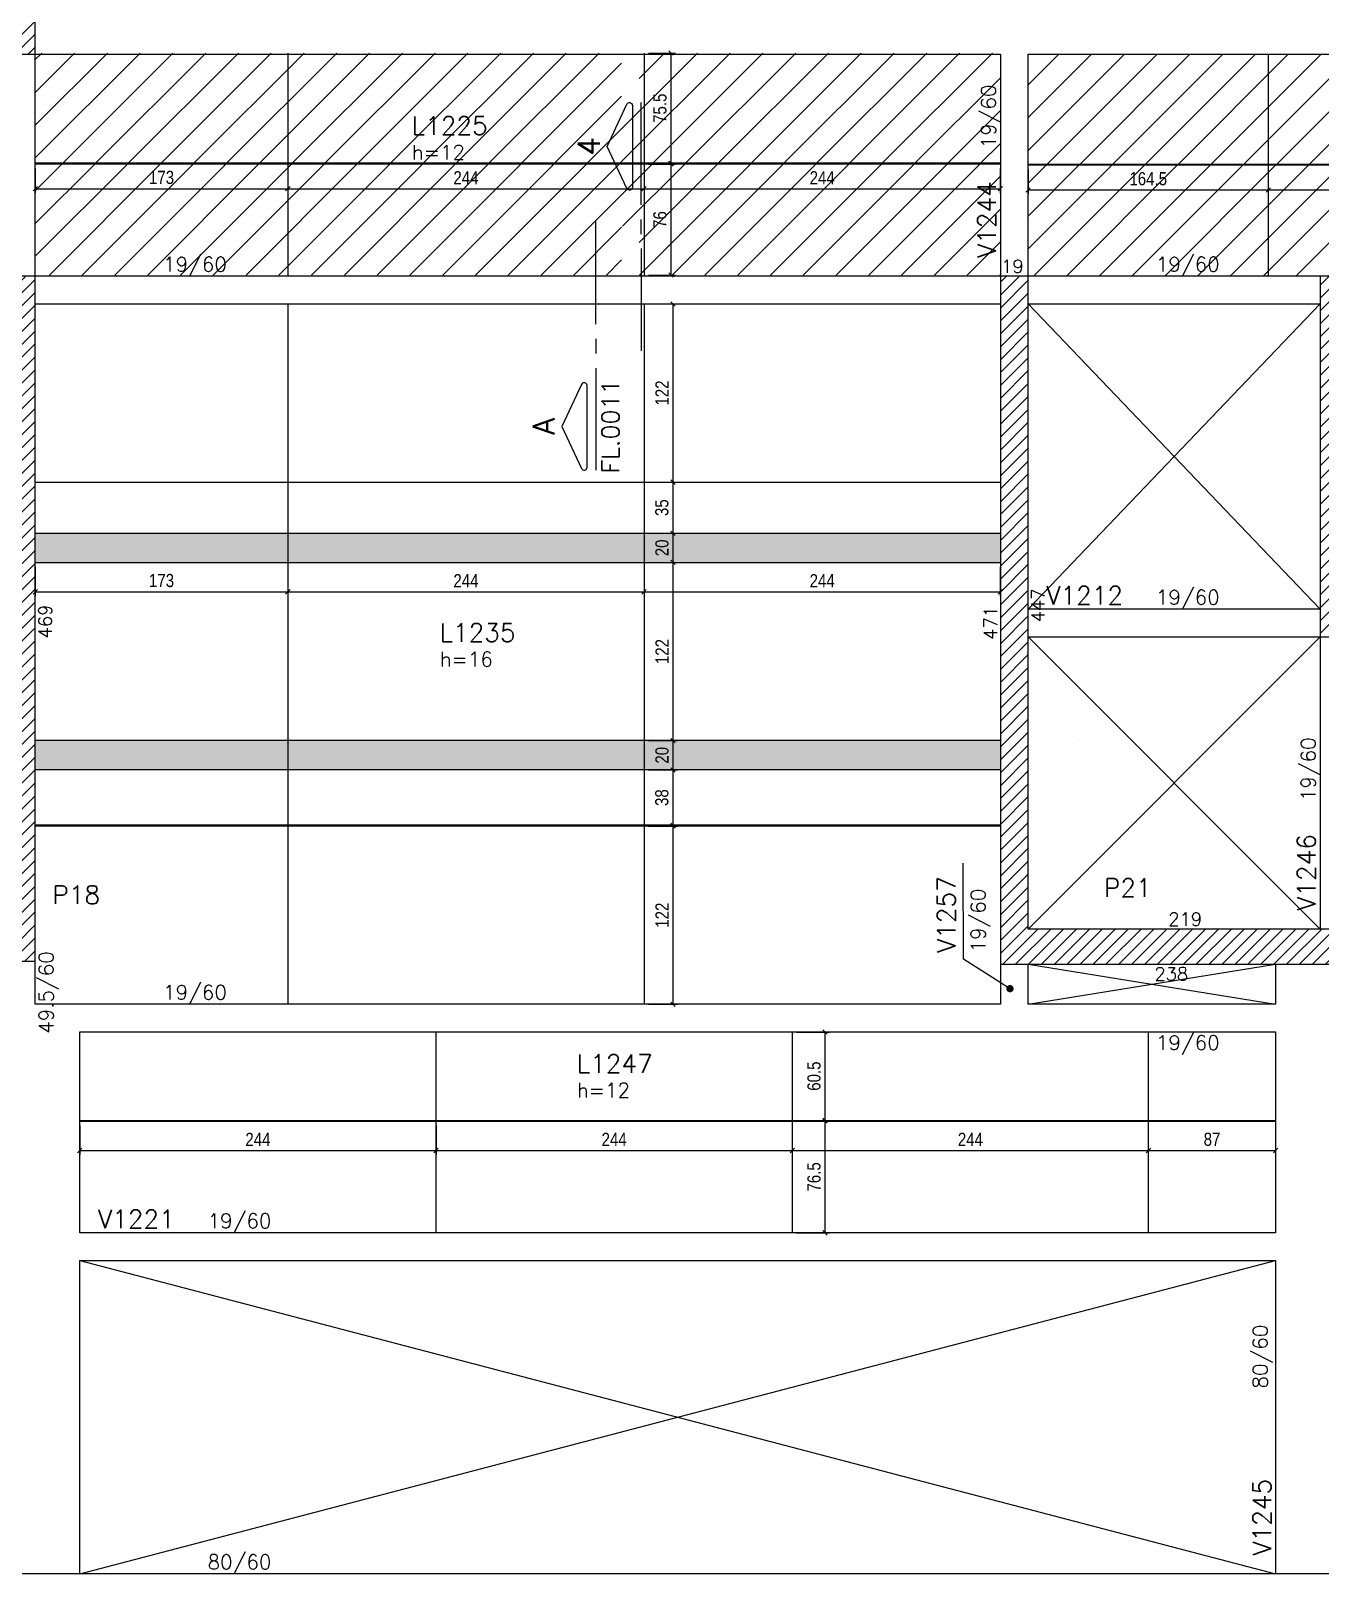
# Model space of a CAD drawing. Extents: x 1860 to 8661, y -614 to 3008.
# Drawn here: x 4585 to 5468, y 121 to 1177 of the extents above; entities that cross this region are included whole.
import ezdxf
from ezdxf import colors
from ezdxf.entities.mleader import LeaderData, LeaderLine
from ezdxf.enums import TextEntityAlignment as Align
from ezdxf.math import Vec2, Vec3

# ---------------------------------------------------------------- set-up
doc = ezdxf.new("R2010")
doc.units = 0
for name, color, linetype in [('242', 12, 'Continuous'), ('COTA', 241, 'Continuous'), ('F-AUX-RED', 1, 'Continuous'), ('F-CORTE-INDICAÇÃO', 4, 'Continuous'), ('F-LAJES-DIM', 2, 'Continuous'), ('F-LAJES-NOME', 4, 'Continuous'), ('F-PILARES-DIM', 172, 'Continuous'), ('F-PILARES-HACH', 174, 'Continuous'), ('F-PILARES-NOME', 170, 'Continuous'), ('F-PILARES-S', 170, 'Continuous'), ('F-VIGAS', 3, 'Continuous'), ('F-VIGAS-DIM', 2, 'Continuous'), ('F-VIGAS-NOME', 4, 'Continuous'), ('F-VÃO', 1, 'Continuous'), ('Painéis', 200, 'Continuous')]:
    doc.layers.add(name, color=color, linetype=linetype)
doc.layers.add('Hachura', color=251, linetype='Continuous', lineweight=9)
doc.styles.add('COTA TECNICA-50', font='techl___.ttf', dxfattribs={"height": 9})
doc.styles.add('MCP', font='romans.shx')
doc.styles.add('ROMANS', font='romans.shx')
doc.styles.get("Standard").update_dxf_attribs({"font": 'arial.ttf'})
doc.dimstyles.new('COTA PAINEL-50', dxfattribs={"dimtxt": 9, "dimasz": 3, "dimexe": 3, "dimexo": 3, "dimgap": 3, "dimtad": 1, "dimdec": 1, "dimzin": 12, "dimdsep": 46, "dimtxsty": 'COTA TECNICA-50', "dimblk1": 'OBLIQUE', "dimblk2": 'OBLIQUE', "dimsah": 1, "dimcen": 0.9, "dimclrd": 4, "dimclre": 4, "dimclrt": 240, "dimadec": 1, "dimazin": 3, "dimtfac": 1, "dimtdec": 1, "dimtmove": 0, "dimatfit": 3, "dimfxl": 1, "dimtolj": 1, "dimtzin": 12, "dimarcsym": 0})
pattern_1 = [(45, (3973.15, 515.9404), (-4.419417, 4.419417), [])]

# ---------------------------------------------------------------- blocks, each defined once
blk = doc.blocks.new('*U15')
at = {"layer": 'F-CORTE-INDICAÇÃO'}
for p, q in [((70, 0), (0, 0)), ((80, 0), (90, 0)), ((100, 0), (170, 0))]:
    blk.add_line(p, q, dxfattribs=at)
blk.add_lwpolyline([(112, 6, -0.802585), (111.2, 9.8), (140, 23.3), (168.8, 9.8, -0.802585), (168, 6)], format="xyb", close=True, dxfattribs=at)
at = {"layer": 'F-CORTE-INDICAÇÃO', "style": 'ROMANS'}
blk.add_attdef('CORTE', text='', height=15, dxfattribs=at).set_placement((140, 35.8), align=Align.MIDDLE_CENTER)
at = {"layer": 'F-CORTE-INDICAÇÃO', "color": 2, "style": 'ROMANS'}
blk.add_attdef('FOLHA', text='', height=12, dxfattribs=at).set_placement((140, -10), align=Align.MIDDLE_CENTER)
blk = doc.blocks.new('*U8')
at = {"layer": 'F-CORTE-INDICAÇÃO'}
for p, q in [((-100, 0), (-170, 0)), ((-80, 0), (-90, 0)), ((-70, 0), (0, 0))]:
    blk.add_line(p, q, dxfattribs=at)
blk.add_lwpolyline([(-112, 6, 0.802585), (-111.2, 9.8), (-140, 23.3), (-168.8, 9.8, 0.802585), (-168, 6)], format="xyb", close=True, dxfattribs=at)
at = {"layer": 'F-CORTE-INDICAÇÃO', "style": 'ROMANS'}
blk.add_attdef('CORTE', text='', height=15, dxfattribs=at).set_placement((-140, 35.8), align=Align.MIDDLE_CENTER)
at = {"layer": 'F-CORTE-INDICAÇÃO', "color": 2, "style": 'ROMANS'}
blk.add_attdef('FOLHA', text='', height=12, dxfattribs=at).set_placement((-140, -10), align=Align.MIDDLE_CENTER)
blk = doc.blocks.new('_Dot')
at = {"color": 0, "linetype": 'ByBlock', "lineweight": -2}
blk.add_line((-0.5, 0), (-1, 0), dxfattribs=at)
at = {"color": 0, "linetype": 'ByBlock', "const_width": 0.5}
blk.add_lwpolyline([(-0.25, 0, 1), (0.25, 0, 1)], format="xyb", close=True, dxfattribs=at)
blk = doc.blocks.new('_Oblique')
at = {"color": 0, "linetype": 'ByBlock', "lineweight": -2}
blk.add_line((-0.5, -0.5), (0.5, 0.5), dxfattribs=at)
blk = doc.blocks.new('*D236')
at = {"layer": 'COTA', "color": 4, "lineweight": -2, "transparency": 16777216}
for p, q in [((4588.1, 1083.2), (4588.1, 1066.3)), ((4761.1, 1083.2), (4761.1, 1066.3)), ((4588.1, 1069.3), (4761.1, 1069.3))]:
    blk.add_line(p, q, dxfattribs=at)
at = {"layer": 'Defpoints', "color": 0, "transparency": 16777216}
for p in [(4588.1, 1086.2), (4761.1, 1086.2), (4761.1, 1069.3)]:
    blk.add_point(p, dxfattribs=at)
at = {"layer": 'COTA', "color": 4, "lineweight": -2, "transparency": 16777216, "xscale": 3, "yscale": 3, "zscale": 3, "rotation": 180}
blk.add_blockref('_Oblique', (4588.1, 1069.3), dxfattribs=at)
at = {"layer": 'COTA', "color": 4, "lineweight": -2, "transparency": 16777216, "xscale": 3, "yscale": 3, "zscale": 3}
blk.add_blockref('_Oblique', (4761.1, 1069.3), dxfattribs=at)
at = {"layer": 'COTA', "color": 240, "transparency": 16777216, "insert": (4674.6, 1077), "char_height": 9, "attachment_point": 5, "style": 'COTA TECNICA-50'}
blk.add_mtext('\\A1;173', dxfattribs=at)
blk = doc.blocks.new('*D237')
at = {"layer": 'COTA', "color": 4, "lineweight": -2, "transparency": 16777216}
for p, q in [((4761.1, 1083.2), (4761.1, 1066.3)), ((5005.1, 1083.2), (5005.1, 1066.3)), ((4761.1, 1069.3), (5005.1, 1069.3))]:
    blk.add_line(p, q, dxfattribs=at)
at = {"layer": 'Defpoints', "color": 0, "transparency": 16777216}
for p in [(4761.1, 1086.2), (5005.1, 1086.2), (5005.1, 1069.3)]:
    blk.add_point(p, dxfattribs=at)
at = {"layer": 'COTA', "color": 4, "lineweight": -2, "transparency": 16777216, "xscale": 3, "yscale": 3, "zscale": 3, "rotation": 180}
blk.add_blockref('_Oblique', (4761.1, 1069.3), dxfattribs=at)
at = {"layer": 'COTA', "color": 4, "lineweight": -2, "transparency": 16777216, "xscale": 3, "yscale": 3, "zscale": 3}
blk.add_blockref('_Oblique', (5005.1, 1069.3), dxfattribs=at)
at = {"layer": 'COTA', "color": 240, "transparency": 16777216, "insert": (4883.1, 1076.8), "char_height": 9, "attachment_point": 5, "style": 'COTA TECNICA-50'}
blk.add_mtext('\\A1;244', dxfattribs=at)
blk = doc.blocks.new('*D238')
at = {"layer": 'COTA', "color": 4, "lineweight": -2, "transparency": 16777216}
for p, q in [((5005.1, 1083.2), (5005.1, 1066.3)), ((5249.1, 1083.2), (5249.1, 1066.3)), ((5005.1, 1069.3), (5249.1, 1069.3))]:
    blk.add_line(p, q, dxfattribs=at)
at = {"layer": 'Defpoints', "color": 0, "transparency": 16777216}
for p in [(5005.1, 1086.2), (5249.1, 1086.2), (5249.1, 1069.3)]:
    blk.add_point(p, dxfattribs=at)
at = {"layer": 'COTA', "color": 4, "lineweight": -2, "transparency": 16777216, "xscale": 3, "yscale": 3, "zscale": 3, "rotation": 180}
blk.add_blockref('_Oblique', (5005.1, 1069.3), dxfattribs=at)
at = {"layer": 'COTA', "color": 4, "lineweight": -2, "transparency": 16777216, "xscale": 3, "yscale": 3, "zscale": 3}
blk.add_blockref('_Oblique', (5249.1, 1069.3), dxfattribs=at)
at = {"layer": 'COTA', "color": 240, "transparency": 16777216, "insert": (5127.1, 1076.8), "char_height": 9, "attachment_point": 5, "style": 'COTA TECNICA-50'}
blk.add_mtext('\\A1;244', dxfattribs=at)
blk = doc.blocks.new('*D239')
at = {"layer": 'COTA', "color": 4, "lineweight": -2, "transparency": 16777216}
for p, q in [((5008.1, 1086.2), (5026.6, 1086.2)), ((5023.6, 1010.2), (5023.6, 1086.2)), ((5008.1, 1010.2), (5026.6, 1010.2))]:
    blk.add_line(p, q, dxfattribs=at)
at = {"layer": 'Defpoints', "color": 0, "transparency": 16777216}
for p in [(5005.1, 1086.2), (5023.6, 1086.2), (5005.1, 1010.2)]:
    blk.add_point(p, dxfattribs=at)
at = {"layer": 'COTA', "color": 4, "lineweight": -2, "transparency": 16777216, "xscale": 3, "yscale": 3, "zscale": 3}
for p, rotation in [((5023.6, 1086.2), 90), ((5023.6, 1010.2), 270)]:
    blk.add_blockref('_Oblique', p, dxfattribs=dict(at, rotation=rotation))
at = {"layer": 'COTA', "color": 240, "transparency": 16777216, "insert": (5016, 1048.2), "char_height": 9, "attachment_point": 5, "rotation": 90, "style": 'COTA TECNICA-50'}
blk.add_mtext('\\A1;76', dxfattribs=at)
blk = doc.blocks.new('*D240')
at = {"layer": 'COTA', "color": 4, "lineweight": -2, "transparency": 16777216}
for p, q in [((5008.1, 1162.2), (5026.6, 1162.2)), ((5023.6, 1086.7), (5023.6, 1162.2)), ((5008.1, 1086.7), (5026.6, 1086.7))]:
    blk.add_line(p, q, dxfattribs=at)
at = {"layer": 'Defpoints', "color": 0, "transparency": 16777216}
for p in [(5005.1, 1162.2), (5023.6, 1162.2), (5005.1, 1086.7)]:
    blk.add_point(p, dxfattribs=at)
at = {"layer": 'COTA', "color": 4, "lineweight": -2, "transparency": 16777216, "xscale": 3, "yscale": 3, "zscale": 3}
for p, rotation in [((5023.6, 1162.2), 90), ((5023.6, 1086.7), 270)]:
    blk.add_blockref('_Oblique', p, dxfattribs=dict(at, rotation=rotation))
at = {"layer": 'COTA', "color": 240, "transparency": 16777216, "insert": (5016, 1124.4), "char_height": 9, "attachment_point": 5, "rotation": 90, "style": 'COTA TECNICA-50'}
blk.add_mtext('\\A1;75.5', dxfattribs=at)
blk = doc.blocks.new('*D249')
at = {"layer": 'COTA', "color": 4, "lineweight": -2, "transparency": 16777216}
for p, q in [((5268.1, 1082.4), (5268.1, 1065.5)), ((5432.6, 1082.4), (5432.6, 1065.5)), ((5268.1, 1068.5), (5432.6, 1068.5))]:
    blk.add_line(p, q, dxfattribs=at)
at = {"layer": 'Defpoints', "color": 0, "transparency": 16777216}
for p in [(5268.1, 1085.4), (5432.6, 1085.4), (5432.6, 1068.5)]:
    blk.add_point(p, dxfattribs=at)
at = {"layer": 'COTA', "color": 4, "lineweight": -2, "transparency": 16777216, "xscale": 3, "yscale": 3, "zscale": 3, "rotation": 180}
blk.add_blockref('_Oblique', (5268.1, 1068.5), dxfattribs=at)
at = {"layer": 'COTA', "color": 4, "lineweight": -2, "transparency": 16777216, "xscale": 3, "yscale": 3, "zscale": 3}
blk.add_blockref('_Oblique', (5432.6, 1068.5), dxfattribs=at)
at = {"layer": 'COTA', "color": 240, "transparency": 16777216, "insert": (5350.4, 1076.1), "char_height": 9, "attachment_point": 5, "style": 'COTA TECNICA-50'}
blk.add_mtext('\\A1;164.5', dxfattribs=at)
blk = doc.blocks.new('*D250')
at = {"layer": 'COTA', "color": 4, "lineweight": -2, "transparency": 16777216}
for p, q in [((5432.6, 1082.4), (5432.6, 1065.5)), ((5579.6, 1082.4), (5579.6, 1065.5)), ((5432.6, 1068.5), (5579.6, 1068.5))]:
    blk.add_line(p, q, dxfattribs=at)
at = {"layer": 'Defpoints', "color": 0, "transparency": 16777216}
for p in [(5432.6, 1085.4), (5579.6, 1085.4), (5579.6, 1068.5)]:
    blk.add_point(p, dxfattribs=at)
at = {"layer": 'COTA', "color": 4, "lineweight": -2, "transparency": 16777216, "xscale": 3, "yscale": 3, "zscale": 3, "rotation": 180}
blk.add_blockref('_Oblique', (5432.6, 1068.5), dxfattribs=at)
at = {"layer": 'COTA', "color": 4, "lineweight": -2, "transparency": 16777216, "xscale": 3, "yscale": 3, "zscale": 3}
blk.add_blockref('_Oblique', (5579.6, 1068.5), dxfattribs=at)
at = {"layer": 'COTA', "color": 240, "transparency": 16777216, "insert": (5506.1, 1076.1), "char_height": 9, "attachment_point": 5, "style": 'COTA TECNICA-50'}
blk.add_mtext('\\A1;147', dxfattribs=at)
blk = doc.blocks.new('*D298')
at = {"layer": 'COTA', "color": 4, "lineweight": -2, "transparency": 16777216}
for p, q in [((4618.6, 427.9), (4618.6, 407.8)), ((4862.6, 427.9), (4862.6, 407.8)), ((4618.6, 410.8), (4862.6, 410.8))]:
    blk.add_line(p, q, dxfattribs=at)
at = {"layer": 'Defpoints', "color": 0, "transparency": 16777216}
for p in [(4618.6, 430.9), (4862.6, 430.9), (4862.6, 410.8)]:
    blk.add_point(p, dxfattribs=at)
at = {"layer": 'COTA', "color": 4, "lineweight": -2, "transparency": 16777216, "xscale": 3, "yscale": 3, "zscale": 3, "rotation": 180}
blk.add_blockref('_Oblique', (4618.6, 410.8), dxfattribs=at)
at = {"layer": 'COTA', "color": 4, "lineweight": -2, "transparency": 16777216, "xscale": 3, "yscale": 3, "zscale": 3}
blk.add_blockref('_Oblique', (4862.6, 410.8), dxfattribs=at)
at = {"layer": 'COTA', "color": 240, "transparency": 16777216, "insert": (4740.6, 418.4), "char_height": 9, "attachment_point": 5, "style": 'COTA TECNICA-50'}
blk.add_mtext('\\A1;244', dxfattribs=at)
blk = doc.blocks.new('*D299')
at = {"layer": 'COTA', "color": 4, "lineweight": -2, "transparency": 16777216}
for p, q in [((4862.6, 427.9), (4862.6, 407.8)), ((4862.6, 410.8), (5106.6, 410.8))]:
    blk.add_line(p, q, dxfattribs=at)
at = {"layer": 'Defpoints', "color": 0, "transparency": 16777216}
for p in [(4862.6, 430.9), (5106.6, 410.8), (5106.6, 410.8)]:
    blk.add_point(p, dxfattribs=at)
at = {"layer": 'COTA', "color": 4, "lineweight": -2, "transparency": 16777216, "xscale": 3, "yscale": 3, "zscale": 3, "rotation": 180}
blk.add_blockref('_Oblique', (4862.6, 410.8), dxfattribs=at)
at = {"layer": 'COTA', "color": 4, "lineweight": -2, "transparency": 16777216, "xscale": 3, "yscale": 3, "zscale": 3}
blk.add_blockref('_Oblique', (5106.6, 410.8), dxfattribs=at)
at = {"layer": 'COTA', "color": 240, "transparency": 16777216, "insert": (4984.6, 418.4), "char_height": 9, "attachment_point": 5, "style": 'COTA TECNICA-50'}
blk.add_mtext('\\A1;244', dxfattribs=at)
blk = doc.blocks.new('*D300')
at = {"layer": 'COTA', "color": 4, "lineweight": -2, "transparency": 16777216}
blk.add_line((5106.6, 410.8), (5350.6, 410.8), dxfattribs=at)
at = {"layer": 'Defpoints', "color": 0, "transparency": 16777216}
for p in [(5106.6, 410.8), (5350.6, 410.8), (5350.6, 410.8)]:
    blk.add_point(p, dxfattribs=at)
at = {"layer": 'COTA', "color": 4, "lineweight": -2, "transparency": 16777216, "xscale": 3, "yscale": 3, "zscale": 3, "rotation": 180}
blk.add_blockref('_Oblique', (5106.6, 410.8), dxfattribs=at)
at = {"layer": 'COTA', "color": 4, "lineweight": -2, "transparency": 16777216, "xscale": 3, "yscale": 3, "zscale": 3}
blk.add_blockref('_Oblique', (5350.6, 410.8), dxfattribs=at)
at = {"layer": 'COTA', "color": 240, "transparency": 16777216, "insert": (5228.6, 418.4), "char_height": 9, "attachment_point": 5, "style": 'COTA TECNICA-50'}
blk.add_mtext('\\A1;244', dxfattribs=at)
blk = doc.blocks.new('*D301')
at = {"layer": 'COTA', "color": 4, "lineweight": -2, "transparency": 16777216}
blk.add_line((5350.6, 410.8), (5437.6, 410.8), dxfattribs=at)
at = {"layer": 'Defpoints', "color": 0, "transparency": 16777216}
for p in [(5350.6, 410.8), (5437.6, 410.8), (5437.6, 410.8)]:
    blk.add_point(p, dxfattribs=at)
at = {"layer": 'COTA', "color": 4, "lineweight": -2, "transparency": 16777216, "xscale": 3, "yscale": 3, "zscale": 3, "rotation": 180}
blk.add_blockref('_Oblique', (5350.6, 410.8), dxfattribs=at)
at = {"layer": 'COTA', "color": 4, "lineweight": -2, "transparency": 16777216, "xscale": 3, "yscale": 3, "zscale": 3}
blk.add_blockref('_Oblique', (5437.6, 410.8), dxfattribs=at)
at = {"layer": 'COTA', "color": 240, "transparency": 16777216, "insert": (5394.1, 418.4), "char_height": 9, "attachment_point": 5, "style": 'COTA TECNICA-50'}
blk.add_mtext('\\A1;87', dxfattribs=at)
blk = doc.blocks.new('*D302')
at = {"layer": 'COTA', "color": 4, "lineweight": -2, "transparency": 16777216}
for p, q in [((5109.6, 430.9), (5132.1, 430.9)), ((5129.1, 354.4), (5129.1, 430.9)), ((5109.6, 354.4), (5132.1, 354.4))]:
    blk.add_line(p, q, dxfattribs=at)
at = {"layer": 'Defpoints', "color": 0, "transparency": 16777216}
for p in [(5106.6, 430.9), (5129.1, 430.9), (5106.6, 354.4)]:
    blk.add_point(p, dxfattribs=at)
at = {"layer": 'COTA', "color": 4, "lineweight": -2, "transparency": 16777216, "xscale": 3, "yscale": 3, "zscale": 3}
for p, rotation in [((5129.1, 430.9), 90), ((5129.1, 354.4), 270)]:
    blk.add_blockref('_Oblique', p, dxfattribs=dict(at, rotation=rotation))
at = {"layer": 'COTA', "color": 240, "transparency": 16777216, "insert": (5121.5, 392.7), "char_height": 9, "attachment_point": 5, "rotation": 90, "style": 'COTA TECNICA-50'}
blk.add_mtext('\\A1;76.5', dxfattribs=at)
blk = doc.blocks.new('*D303')
at = {"layer": 'COTA', "color": 4, "lineweight": -2, "transparency": 16777216}
for p, q in [((5109.6, 491.9), (5132.1, 491.9)), ((5129.1, 431.4), (5129.1, 491.9)), ((5109.6, 431.4), (5132.1, 431.4))]:
    blk.add_line(p, q, dxfattribs=at)
at = {"layer": 'Defpoints', "color": 0, "transparency": 16777216}
for p in [(5106.6, 491.9), (5129.1, 491.9), (5106.6, 431.4)]:
    blk.add_point(p, dxfattribs=at)
at = {"layer": 'COTA', "color": 4, "lineweight": -2, "transparency": 16777216, "xscale": 3, "yscale": 3, "zscale": 3}
for p, rotation in [((5129.1, 491.9), 90), ((5129.1, 431.4), 270)]:
    blk.add_blockref('_Oblique', p, dxfattribs=dict(at, rotation=rotation))
at = {"layer": 'COTA', "color": 240, "transparency": 16777216, "insert": (5121.5, 461.7), "char_height": 9, "attachment_point": 5, "rotation": 90, "style": 'COTA TECNICA-50'}
blk.add_mtext('\\A1;60.5', dxfattribs=at)
blk = doc.blocks.new('*D314')
at = {"layer": 'COTA', "color": 4, "lineweight": -2, "transparency": 16777216}
for p, q in [((4588.1, 810.4), (4588.1, 790.3)), ((4761.1, 810.4), (4761.1, 790.3)), ((4588.1, 793.3), (4761.1, 793.3))]:
    blk.add_line(p, q, dxfattribs=at)
at = {"layer": 'Defpoints', "color": 0, "transparency": 16777216}
for p in [(4588.1, 813.4), (4761.1, 813.4), (4761.1, 793.3)]:
    blk.add_point(p, dxfattribs=at)
at = {"layer": 'COTA', "color": 4, "lineweight": -2, "transparency": 16777216, "xscale": 3, "yscale": 3, "zscale": 3, "rotation": 180}
blk.add_blockref('_Oblique', (4588.1, 793.3), dxfattribs=at)
at = {"layer": 'COTA', "color": 4, "lineweight": -2, "transparency": 16777216, "xscale": 3, "yscale": 3, "zscale": 3}
blk.add_blockref('_Oblique', (4761.1, 793.3), dxfattribs=at)
at = {"layer": 'COTA', "color": 240, "transparency": 16777216, "insert": (4674.6, 801), "char_height": 9, "attachment_point": 5, "style": 'COTA TECNICA-50'}
blk.add_mtext('\\A1;173', dxfattribs=at)
blk = doc.blocks.new('*D315')
at = {"layer": 'COTA', "color": 4, "lineweight": -2, "transparency": 16777216}
for p, q in [((4761.1, 810.4), (4761.1, 790.3)), ((5005.1, 810.4), (5005.1, 790.3)), ((4761.1, 793.3), (5005.1, 793.3))]:
    blk.add_line(p, q, dxfattribs=at)
at = {"layer": 'Defpoints', "color": 0, "transparency": 16777216}
for p in [(4761.1, 813.4), (5005.1, 813.4), (5005.1, 793.3)]:
    blk.add_point(p, dxfattribs=at)
at = {"layer": 'COTA', "color": 4, "lineweight": -2, "transparency": 16777216, "xscale": 3, "yscale": 3, "zscale": 3, "rotation": 180}
blk.add_blockref('_Oblique', (4761.1, 793.3), dxfattribs=at)
at = {"layer": 'COTA', "color": 4, "lineweight": -2, "transparency": 16777216, "xscale": 3, "yscale": 3, "zscale": 3}
blk.add_blockref('_Oblique', (5005.1, 793.3), dxfattribs=at)
at = {"layer": 'COTA', "color": 240, "transparency": 16777216, "insert": (4883.1, 800.9), "char_height": 9, "attachment_point": 5, "style": 'COTA TECNICA-50'}
blk.add_mtext('\\A1;244', dxfattribs=at)
blk = doc.blocks.new('*D316')
at = {"layer": 'COTA', "color": 4, "lineweight": -2, "transparency": 16777216}
for p, q in [((5005.1, 810.4), (5005.1, 790.3)), ((5249.1, 810.4), (5249.1, 790.3)), ((5005.1, 793.3), (5249.1, 793.3))]:
    blk.add_line(p, q, dxfattribs=at)
at = {"layer": 'Defpoints', "color": 0, "transparency": 16777216}
for p in [(5005.1, 813.4), (5249.1, 813.4), (5249.1, 793.3)]:
    blk.add_point(p, dxfattribs=at)
at = {"layer": 'COTA', "color": 4, "lineweight": -2, "transparency": 16777216, "xscale": 3, "yscale": 3, "zscale": 3, "rotation": 180}
blk.add_blockref('_Oblique', (5005.1, 793.3), dxfattribs=at)
at = {"layer": 'COTA', "color": 4, "lineweight": -2, "transparency": 16777216, "xscale": 3, "yscale": 3, "zscale": 3}
blk.add_blockref('_Oblique', (5249.1, 793.3), dxfattribs=at)
at = {"layer": 'COTA', "color": 240, "transparency": 16777216, "insert": (5127.1, 800.9), "char_height": 9, "attachment_point": 5, "style": 'COTA TECNICA-50'}
blk.add_mtext('\\A1;244', dxfattribs=at)
blk = doc.blocks.new('*D317')
at = {"layer": 'COTA', "color": 4, "lineweight": -2, "transparency": 16777216}
for p, q in [((5008.1, 632.9), (5028, 632.9)), ((5025, 510.9), (5025, 632.9)), ((5008.1, 510.9), (5028, 510.9))]:
    blk.add_line(p, q, dxfattribs=at)
at = {"layer": 'Defpoints', "color": 0, "transparency": 16777216}
for p in [(5005.1, 632.9), (5025, 632.9), (5005.1, 510.9)]:
    blk.add_point(p, dxfattribs=at)
at = {"layer": 'COTA', "color": 4, "lineweight": -2, "transparency": 16777216, "xscale": 3, "yscale": 3, "zscale": 3}
for p, rotation in [((5025, 632.9), 90), ((5025, 510.9), 270)]:
    blk.add_blockref('_Oblique', p, dxfattribs=dict(at, rotation=rotation))
at = {"layer": 'COTA', "color": 240, "transparency": 16777216, "insert": (5017.4, 571.9), "char_height": 9, "attachment_point": 5, "rotation": 90, "style": 'COTA TECNICA-50'}
blk.add_mtext('\\A1;122', dxfattribs=at)
blk = doc.blocks.new('*D318')
at = {"layer": 'COTA', "color": 4, "lineweight": -2, "transparency": 16777216}
for p, q in [((5008.1, 671.4), (5028, 671.4)), ((5025, 633.4), (5025, 671.4)), ((5008.1, 633.4), (5028, 633.4))]:
    blk.add_line(p, q, dxfattribs=at)
at = {"layer": 'Defpoints', "color": 0, "transparency": 16777216}
for p in [(5005.1, 671.4), (5025, 671.4), (5005.1, 633.4)]:
    blk.add_point(p, dxfattribs=at)
at = {"layer": 'COTA', "color": 4, "lineweight": -2, "transparency": 16777216, "xscale": 3, "yscale": 3, "zscale": 3}
for p, rotation in [((5025, 671.4), 90), ((5025, 633.4), 270)]:
    blk.add_blockref('_Oblique', p, dxfattribs=dict(at, rotation=rotation))
at = {"layer": 'COTA', "color": 240, "transparency": 16777216, "insert": (5017.3, 652.4), "char_height": 9, "attachment_point": 5, "rotation": 90, "style": 'COTA TECNICA-50'}
blk.add_mtext('\\A1;38', dxfattribs=at)
blk = doc.blocks.new('*D319')
at = {"layer": 'COTA', "color": 4, "lineweight": -2, "transparency": 16777216}
for p, q in [((5008.1, 691.4), (5028, 691.4)), ((5025, 671.4), (5025, 691.4)), ((5008.1, 671.4), (5028, 671.4))]:
    blk.add_line(p, q, dxfattribs=at)
at = {"layer": 'Defpoints', "color": 0, "transparency": 16777216}
for p in [(5005.1, 691.4), (5025, 691.4), (5005.1, 671.4)]:
    blk.add_point(p, dxfattribs=at)
at = {"layer": 'COTA', "color": 4, "lineweight": -2, "transparency": 16777216, "xscale": 3, "yscale": 3, "zscale": 3}
for p, rotation in [((5025, 691.4), 90), ((5025, 671.4), 270)]:
    blk.add_blockref('_Oblique', p, dxfattribs=dict(at, rotation=rotation))
at = {"layer": 'COTA', "color": 240, "transparency": 16777216, "insert": (5017.4, 681.4), "char_height": 9, "attachment_point": 5, "rotation": 90, "style": 'COTA TECNICA-50'}
blk.add_mtext('\\A1;20', dxfattribs=at)
blk = doc.blocks.new('*D320')
at = {"layer": 'COTA', "color": 4, "lineweight": -2, "transparency": 16777216}
for p, q in [((5008.1, 813.4), (5028, 813.4)), ((5025, 691.4), (5025, 813.4)), ((5008.1, 691.4), (5028, 691.4))]:
    blk.add_line(p, q, dxfattribs=at)
at = {"layer": 'Defpoints', "color": 0, "transparency": 16777216}
for p in [(5005.1, 813.4), (5025, 813.4), (5005.1, 691.4)]:
    blk.add_point(p, dxfattribs=at)
at = {"layer": 'COTA', "color": 4, "lineweight": -2, "transparency": 16777216, "xscale": 3, "yscale": 3, "zscale": 3}
for p, rotation in [((5025, 813.4), 90), ((5025, 691.4), 270)]:
    blk.add_blockref('_Oblique', p, dxfattribs=dict(at, rotation=rotation))
at = {"layer": 'COTA', "color": 240, "transparency": 16777216, "insert": (5017.4, 752.4), "char_height": 9, "attachment_point": 5, "rotation": 90, "style": 'COTA TECNICA-50'}
blk.add_mtext('\\A1;122', dxfattribs=at)
blk = doc.blocks.new('*D321')
at = {"layer": 'COTA', "color": 4, "lineweight": -2, "transparency": 16777216}
for p, q in [((5008.1, 833.4), (5028, 833.4)), ((5025, 813.4), (5025, 833.4)), ((5008.1, 813.4), (5028, 813.4))]:
    blk.add_line(p, q, dxfattribs=at)
at = {"layer": 'Defpoints', "color": 0, "transparency": 16777216}
for p in [(5005.1, 833.4), (5025, 833.4), (5005.1, 813.4)]:
    blk.add_point(p, dxfattribs=at)
at = {"layer": 'COTA', "color": 4, "lineweight": -2, "transparency": 16777216, "xscale": 3, "yscale": 3, "zscale": 3}
for p, rotation in [((5025, 833.4), 90), ((5025, 813.4), 270)]:
    blk.add_blockref('_Oblique', p, dxfattribs=dict(at, rotation=rotation))
at = {"layer": 'COTA', "color": 240, "transparency": 16777216, "insert": (5017.4, 823.4), "char_height": 9, "attachment_point": 5, "rotation": 90, "style": 'COTA TECNICA-50'}
blk.add_mtext('\\A1;20', dxfattribs=at)
blk = doc.blocks.new('*D322')
at = {"layer": 'COTA', "color": 4, "lineweight": -2, "transparency": 16777216}
for p, q in [((5008.1, 868.4), (5028, 868.4)), ((5025, 833.4), (5025, 868.4)), ((5008.1, 833.4), (5028, 833.4))]:
    blk.add_line(p, q, dxfattribs=at)
at = {"layer": 'Defpoints', "color": 0, "transparency": 16777216}
for p in [(5005.1, 868.4), (5025, 868.4), (5005.1, 833.4)]:
    blk.add_point(p, dxfattribs=at)
at = {"layer": 'COTA', "color": 4, "lineweight": -2, "transparency": 16777216, "xscale": 3, "yscale": 3, "zscale": 3}
for p, rotation in [((5025, 868.4), 90), ((5025, 833.4), 270)]:
    blk.add_blockref('_Oblique', p, dxfattribs=dict(at, rotation=rotation))
at = {"layer": 'COTA', "color": 240, "transparency": 16777216, "insert": (5017.3, 850.9), "char_height": 9, "attachment_point": 5, "rotation": 90, "style": 'COTA TECNICA-50'}
blk.add_mtext('\\A1;35', dxfattribs=at)
blk = doc.blocks.new('*D323')
at = {"layer": 'COTA', "color": 4, "lineweight": -2, "transparency": 16777216}
for p, q in [((5008.1, 990.4), (5028, 990.4)), ((5025, 868.4), (5025, 990.4)), ((5008.1, 868.4), (5028, 868.4))]:
    blk.add_line(p, q, dxfattribs=at)
at = {"layer": 'Defpoints', "color": 0, "transparency": 16777216}
for p in [(5005.1, 990.4), (5025, 990.4), (5005.1, 868.4)]:
    blk.add_point(p, dxfattribs=at)
at = {"layer": 'COTA', "color": 4, "lineweight": -2, "transparency": 16777216, "xscale": 3, "yscale": 3, "zscale": 3}
for p, rotation in [((5025, 990.4), 90), ((5025, 868.4), 270)]:
    blk.add_blockref('_Oblique', p, dxfattribs=dict(at, rotation=rotation))
at = {"layer": 'COTA', "color": 240, "transparency": 16777216, "insert": (5017.4, 929.4), "char_height": 9, "attachment_point": 5, "rotation": 90, "style": 'COTA TECNICA-50'}
blk.add_mtext('\\A1;122', dxfattribs=at)

msp = doc.modelspace()

# ---------------------------------------------------------------- hatches: boundary and pattern name
h = msp.add_hatch()
h.set_pattern_fill('ANGLE', color=256)
h.set_pattern_definition([(0, (0, 0), (0, 6.985), [5.08, -1.905]), (90, (0, 0), (-6.985, 4e-16), [5.08, -1.905])])
h.paths.add_polyline_path([(4826.65, 880.32), (4826.65, 904.63), (4808.13, 904.63), (4808.13, 880.32)], flags=9)
at = {"layer": 'F-PILARES-HACH', "linetype": 'Continuous'}
h = msp.add_hatch(dxfattribs=at)
h.set_pattern_fill('ANSI31', color=256, scale=50, style=0)
h.set_pattern_definition(pattern_1)
h.paths.add_polyline_path([(4569.15, 1161.44), (4588.15, 1161.44), (4588.15, 1399.44), (4569.15, 1399.44)], flags=16)
h = msp.add_hatch(dxfattribs=at)
h.set_pattern_fill('ANSI31', color=256, scale=50, style=0)
h.set_pattern_definition(pattern_1)
h.paths.add_polyline_path([(4588.15, 540.44), (4588.15, 1009.44), (4569.15, 1009.44), (4569.15, 559.44), (4349.15, 559.44), (4349.15, 540.44)], flags=16)
h = msp.add_hatch(dxfattribs=at)
h.set_pattern_fill('ANSI31', color=256, scale=50, style=0)
h.set_pattern_definition(pattern_1)
h.paths.add_polyline_path([(5249.15, 538.44), (5487.15, 538.44), (5487.15, 562.44), (5268.15, 562.44), (5268.15, 1009.44), (5249.15, 1009.44)], flags=16)
h = msp.add_hatch(dxfattribs=at)
h.set_pattern_fill('ANSI31', color=256, scale=50, style=0)
h.set_pattern_definition(pattern_1)
h.paths.add_polyline_path([(5468.15, 762.44), (5487.15, 762.44), (5487.15, 1009.44), (5468.15, 1009.44)], flags=16)
at = {"layer": 'Hachura', "linetype": 'ByBlock'}
h = msp.add_hatch(dxfattribs=at)
h.set_pattern_fill('ANSI31', color=256, scale=5)
h.set_pattern_definition([(45, (-178.398, -39.161), (-11.22532, 11.22532), [])])
h.paths.add_polyline_path([(4588.15, 1086.2), (4588.15, 1010.2), (4761.15, 1010.2), (4761.15, 1086.2)])
h.paths.add_polyline_path([(4761.15, 1086.2), (4761.15, 1010.2), (4989.74, 1010.2), (4989.74, 1043.55), (4989.74, 1043.55), (5001.74, 1043.55), (5001.74, 1010.2), (5005.15, 1010.2), (5005.15, 1086.2)])
h.paths.add_polyline_path([(5249.15, 1010.2), (5249.15, 1086.2), (5005.15, 1086.2), (5005.15, 1010.2), (5049.74, 1010.2)])
h.paths.add_polyline_path([(5249.15, 1086.7), (5249.15, 1162.2), (5005.15, 1162.2), (5005.15, 1086.7)])
h.paths.add_polyline_path([(5001.74, 1128.85), (4989.74, 1128.85), (4989.74, 1162.2), (4761.15, 1162.2), (4761.15, 1086.7), (5005.15, 1086.7), (5005.15, 1162.2), (5001.74, 1162.2)])
h.paths.add_polyline_path([(4699.03, 1120.33), (4761.15, 1120.33), (4761.15, 1162.2), (4588.15, 1162.2), (4588.15, 1086.7), (4761.15, 1086.7), (4761.15, 1120.33)])
h = msp.add_hatch(dxfattribs=at)
h.set_pattern_fill('ANSI31', color=256, scale=5)
h.set_pattern_definition([(45, (26.26, 6.996), (-11.22532, 11.22532), [])])
h.paths.add_polyline_path([(5268.15, 1161.44), (5268.15, 1085.94), (5432.65, 1085.94), (5432.65, 1161.44)])
h.paths.add_polyline_path([(5268.15, 1085.44), (5268.15, 1009.44), (5432.65, 1009.44), (5432.65, 1085.44)])
h.paths.add_polyline_path([(5432.65, 1085.44), (5432.65, 1009.44), (5468.15, 1009.44), (5487.15, 1009.44), (5579.65, 1009.44), (5579.65, 1085.44)])
h.paths.add_polyline_path([(5432.65, 1161.44), (5432.65, 1085.94), (5579.65, 1085.94), (5579.65, 1161.44)])
h.paths.add_polyline_path([(5579.65, 1161.44), (5579.65, 1085.94), (5823.65, 1085.94), (5823.65, 1161.44), (5805.15, 1161.44)])
h.paths.add_polyline_path([(5579.65, 1085.44), (5579.65, 1009.44), (5696.65, 1009.44), (5823.65, 1009.44), (5823.65, 1085.44)])
h.paths.add_polyline_path([(5823.65, 1085.44), (5823.65, 1009.44), (5906.15, 1009.44), (5925.15, 1009.44), (6067.65, 1009.44), (6067.65, 1085.44)])
h.paths.add_polyline_path([(6067.65, 1085.94), (6067.65, 1161.44), (6043.15, 1161.44), (5823.65, 1161.44), (5823.65, 1085.94)])
h.paths.add_polyline_path([(6067.65, 1161.44), (6067.65, 1085.94), (6311.65, 1085.94), (6311.65, 1161.44)])
h.paths.add_polyline_path([(6311.65, 1009.44), (6311.65, 1085.44), (6067.65, 1085.44), (6067.65, 1009.44), (6187.65, 1009.44), (6212.65, 1009.44)])
h.paths.add_polyline_path([(6311.65, 1085.44), (6311.65, 1009.44), (6543.15, 1009.44), (6555.65, 1009.44), (6555.65, 1085.44)])
h.paths.add_polyline_path([(6555.65, 1085.94), (6555.65, 1161.44), (6530.65, 1161.44), (6311.65, 1161.44), (6311.65, 1085.94)])
h.paths.add_polyline_path([(6555.65, 1161.44), (6555.65, 1085.94), (6725.65, 1085.94), (6725.65, 1161.44)])
h.paths.add_polyline_path([(6725.65, 1009.44), (6725.65, 1085.44), (6555.65, 1085.44), (6555.65, 1009.44)])
h.paths.add_polyline_path([(6725.65, 1085.44), (6725.65, 1009.44), (6883.15, 1009.44), (6969.65, 1009.44), (6969.65, 1085.44)])
h.paths.add_polyline_path([(6969.65, 1085.94), (6969.65, 1161.44), (6725.65, 1161.44), (6725.65, 1085.94)])
h.paths.add_polyline_path([(7213.65, 1085.94), (7213.65, 1161.44), (6969.65, 1161.44), (6969.65, 1085.94)])
h.paths.add_polyline_path([(6969.65, 1085.44), (6969.65, 1009.44), (7207.65, 1009.44), (7213.65, 1009.44), (7213.65, 1085.44)])
at = {"layer": 'Hachura'}
h = msp.add_hatch(color=256, dxfattribs=at)
h.dxf.hatch_style = 1
h.paths.add_polyline_path([(4761.15, 813.44), (4761.15, 833.44), (4588.15, 833.44), (4588.15, 813.44)])
h.paths.add_polyline_path([(4761.15, 833.44), (4761.15, 813.44), (5005.15, 813.44), (5005.15, 833.44)])
h.paths.add_polyline_path([(5249.15, 813.44), (5249.15, 833.44), (5005.15, 833.44), (5005.15, 813.44)])
h.paths.add_polyline_path([(5249.15, 671.44), (5249.15, 691.44), (5005.15, 691.44), (5005.15, 671.44)])
h.paths.add_polyline_path([(4761.15, 691.44), (4761.15, 671.44), (5005.15, 671.44), (5005.15, 691.44)])
h.paths.add_polyline_path([(4761.15, 671.44), (4761.15, 691.44), (4588.15, 691.44), (4588.15, 671.44)])

# ---------------------------------------------------------------- linework, layer by layer
at = {"layer": '242', "linetype": 'Continuous'}
for p, q in [((5302.68, 691.24), (5302.68, 691.24)), ((5258.65, 550.44), (5258.65, 550.44))]:
    msp.add_line(p, q, dxfattribs=at)
at = {"layer": 'F-PILARES-S', "linetype": 'Continuous'}
for points in [[(4569.15, 1161.44), (4588.15, 1161.44), (4588.15, 1399.44), (4569.15, 1399.44), (4569.15, 1161.44)], [(4588.15, 540.44), (4588.15, 1009.44), (4569.15, 1009.44), (4569.15, 559.44), (4349.15, 559.44), (4349.15, 540.44), (4588.15, 540.44)], [(5249.15, 538.44), (5487.15, 538.44), (5487.15, 562.44), (5268.15, 562.44), (5268.15, 1009.44), (5249.15, 1009.44), (5249.15, 538.44)], [(5468.15, 762.44), (5487.15, 762.44), (5487.15, 1009.44), (5468.15, 1009.44), (5468.15, 762.44)]]:
    msp.add_lwpolyline(points, dxfattribs=at)
at = {"layer": 'F-VIGAS'}
for points in [[(4588.15, 1009.44), (4588.15, 1161.44)], [(4588.15, 1161.44), (5249.15, 1161.44)], [(5249.15, 1161.44), (5249.15, 1009.44)], [(5268.15, 1009.44), (5268.15, 1161.44)], [(5268.15, 1161.44), (5805.15, 1161.44)], [(5249.15, 1009.44), (4588.15, 1009.44)], [(5468.15, 1009.44), (5268.15, 1009.44)], [(4588.15, 990.44), (5249.15, 990.44)], [(5268.15, 990.44), (5468.15, 990.44)], [(5468.15, 781.44), (5268.15, 781.44)], [(5268.15, 762.44), (5468.15, 762.44)], [(5468.15, 762.44), (5468.15, 562.44)], [(4588.15, 510.94), (4588.15, 540.44)], [(5249.15, 538.44), (5249.15, 510.94)], [(5268.15, 510.94), (5268.15, 538.44)], [(5437.65, 538.44), (5437.65, 510.94)], [(5249.15, 510.94), (4588.15, 510.94)], [(5437.65, 510.94), (5268.15, 510.94)], [(4618.65, 491.94), (5258.65, 491.94)], [(4618.65, 354.44), (4618.65, 491.94)], [(5258.65, 491.94), (5437.65, 491.94)], [(5437.65, 491.94), (5437.65, 354.44)], [(5437.65, 354.44), (4618.65, 354.44)], [(4618.65, 120.94), (4618.65, 335.44)], [(4618.65, 335.44), (5437.65, 335.44)], [(5437.65, 335.44), (5437.65, 120.94)], [(4618.65, 120.94), (4538.65, 120.94)], [(5437.65, 120.94), (4618.65, 120.94)], [(5517.65, 120.94), (5437.65, 120.94)]]:
    msp.add_lwpolyline(points, dxfattribs=at)
at = {"layer": 'F-VÃO'}
for p, q in [((5268.15, 781.44), (5468.15, 990.44)), ((5268.15, 990.44), (5468.15, 781.44)), ((5268.15, 562.44), (5468.15, 762.44)), ((5268.15, 762.44), (5468.15, 562.44)), ((5268.15, 510.94), (5437.65, 538.44)), ((5268.15, 538.44), (5437.65, 510.94)), ((4618.65, 120.94), (5437.65, 335.44)), ((4618.65, 335.44), (5437.65, 120.94))]:
    msp.add_line(p, q, dxfattribs=at)
at = {"layer": 'Painéis'}
for points in [[(4761.15, 1162.2), (4761.15, 1010.2)], [(5005.15, 1162.2), (5005.15, 1010.2)], [(5432.65, 1161.44), (5432.65, 1009.44)], [(5249.15, 1086.7), (4588.15, 1086.7)], [(5249.15, 1086.2), (4588.15, 1086.2)], [(7213.65, 1085.94), (5268.15, 1085.94)], [(7213.65, 1085.44), (5268.15, 1085.44)], [(4761.15, 990.44), (4761.15, 510.94)], [(5005.15, 990.44), (5005.15, 510.94)], [(4588.15, 868.44), (5249.15, 868.44)], [(4588.15, 833.44), (5249.15, 833.44)], [(4588.15, 813.44), (5249.15, 813.44)], [(5249.15, 691.44), (4588.15, 691.44)], [(5249.15, 671.44), (4588.15, 671.44)], [(5249.15, 633.44), (4588.15, 633.44)], [(5249.15, 632.94), (4588.15, 632.94)], [(4862.65, 354.44), (4862.65, 491.94)], [(5106.65, 354.44), (5106.65, 491.94)], [(5350.65, 354.44), (5350.65, 491.94)], [(4618.65, 431.44), (5437.65, 431.44)], [(4618.65, 430.94), (5437.65, 430.94)]]:
    msp.add_lwpolyline(points, dxfattribs=at)

# ---------------------------------------------------------------- block references
at = {"layer": 'F-CORTE-INDICAÇÃO', "linetype": 'Continuous'}
ref = msp.add_blockref('*U15', (5003.08, 958.3), dxfattribs=dict(at, rotation=90))
ref.add_attrib('CORTE', '4', dxfattribs={"height": 15, "rotation": 90, "style": 'ROMANS'}).set_placement((4967.32, 1098.3), align=Align.MIDDLE_CENTER)
at = {"layer": 'F-CORTE-INDICAÇÃO', "linetype": 'Continuous', "rotation": 90}
msp.add_blockref('*U8', (4972.12, 1046.54), dxfattribs=at).add_auto_attribs({'FOLHA': 'FL.0011', 'CORTE': 'A'})

# ---------------------------------------------------------------- texts
at = {"layer": 'F-LAJES-DIM', "linetype": 'Continuous', "style": 'MCP'}
for s, p in [('h=12', (4846.02, 1089.22)), ('h=16', (4865.1, 742.17)), ('h=12', (4959.05, 447.04))]:
    msp.add_text(s, height=10, dxfattribs=at).set_placement(p)
at = {"layer": 'F-LAJES-NOME', "linetype": 'Continuous', "style": 'MCP'}
for s, p in [('L1225', (4846.02, 1106.22)), ('L1235', (4865.1, 759.17)), ('L1247', (4959.05, 464.04))]:
    msp.add_text(s, height=12.5, dxfattribs=at).set_placement(p)
at = {"layer": 'F-PILARES-DIM', "linetype": 'Continuous', "style": 'MCP'}
for s, p in [('19', (5249.65, 1011.69)), ('219', (5364.15, 564.69)), ('238', (5354.65, 527.19))]:
    msp.add_text(s, height=9, dxfattribs=at).set_placement(p)
for s, p in [('447', (5279.4, 772.44)), ('469', (4599.4, 761.44)), ('471', (5246.9, 760.44))]:
    msp.add_text(s, height=9, rotation=90, dxfattribs=at).set_placement(p)
at = {"layer": 'F-PILARES-NOME', "linetype": 'Continuous', "style": 'MCP'}
for s, p in [('P18', (4599.85, 579.61)), ('P21', (5320.05, 584.42))]:
    msp.add_text(s, height=12.5, dxfattribs=at).set_placement(p)
at = {"layer": 'F-VIGAS-DIM', "linetype": 'Continuous', "style": 'MCP'}
for s, p in [('19/60', (5246.02, 1096.94)), ('19/60', (5465.02, 649.94)), ('19/60', (5238.88, 546.35)), ('49.5/60', (4600.65, 490.69)), ('80/60', (5432.09, 247.83))]:
    msp.add_text(s, height=10, rotation=90, dxfattribs=at).set_placement(p)
for s, p in [('19/60', (4675.65, 1012.57)), ('19/60', (5355.65, 1012.57)), ('19/60', (5355.65, 784.57)), ('19/60', (4675.65, 514.07)), ('19/60', (5355.65, 479.64)), ('19/60', (4706.15, 357.57)), ('80/60', (4706.15, 124.07))]:
    msp.add_text(s, height=10, dxfattribs=at).set_placement(p)
at = {"layer": 'F-VIGAS-NOME', "linetype": 'Continuous', "style": 'MCP'}
for s, p in [('V1244', (5246.02, 1021.94)), ('V1246', (5465.02, 574.94)), ('V1257', (5218.36, 546.08)), ('V1245', (5434.52, 133.44))]:
    msp.add_text(s, height=12.5, rotation=90, dxfattribs=at).set_placement(p)
for s, p in [('V1212', (5280.65, 784.57)), ('V1221', (4631.15, 357.57))]:
    msp.add_text(s, height=12.5, dxfattribs=at).set_placement(p)

# ---------------------------------------------------------------- dimensions: what is measured, and where the dimension line sits
at = {"layer": 'COTA'}
for base, p1, p2, picture, middle in [((5023.61, 1162.2), (5005.15, 1086.7), (5005.15, 1162.2), '*D240', (5016.01, 1124.45)), ((5024.99, 990.44), (5005.15, 868.44), (5005.15, 990.44), '*D323', (5017.44, 929.44)), ((5024.99, 868.44), (5005.15, 833.44), (5005.15, 868.44), '*D322', (5017.29, 850.94)), ((5024.99, 833.44), (5005.15, 813.44), (5005.15, 833.44), '*D321', (5017.4, 823.44)), ((5024.99, 813.44), (5005.15, 691.44), (5005.15, 813.44), '*D320', (5017.44, 752.44)), ((5024.99, 691.44), (5005.15, 671.44), (5005.15, 691.44), '*D319', (5017.4, 681.44))]:
    dim = msp.add_linear_dim(base=base, p1=p1, p2=p2, angle=90, dimstyle='COTA PAINEL-50', override={"dimtmove": 1}, dxfattribs=at)
    dim.commit()
    dim.dimension.update_dxf_attribs({"geometry": picture, "text_midpoint": middle})
for base, p1, p2, picture, middle in [((4761.15, 1069.28), (4588.15, 1086.2), (4761.15, 1086.2), '*D236', (4674.65, 1076.97)), ((5432.65, 1068.52), (5268.15, 1085.44), (5432.65, 1085.44), '*D249', (5350.4, 1076.12)), ((4761.15, 793.35), (4588.15, 813.44), (4761.15, 813.44), '*D314', (4674.65, 801.05)), ((4862.65, 410.81), (4618.65, 430.94), (4862.65, 430.94), '*D298', (4740.65, 418.38))]:
    dim = msp.add_linear_dim(base=base, p1=p1, p2=p2, dimstyle='COTA PAINEL-50', dxfattribs=at)
    dim.commit()
    dim.dimension.update_dxf_attribs({"geometry": picture, "text_midpoint": middle})
for base, p1, p2, picture, middle in [((5005.15, 1069.28), (4761.15, 1086.2), (5005.15, 1086.2), '*D237', (4883.15, 1076.84)), ((5249.15, 1069.28), (5005.15, 1086.2), (5249.15, 1086.2), '*D238', (5127.15, 1076.84)), ((5579.65, 1068.52), (5432.65, 1085.44), (5579.65, 1085.44), '*D250', (5506.15, 1076.09)), ((5005.15, 793.35), (4761.15, 813.44), (5005.15, 813.44), '*D315', (4883.15, 800.91)), ((5249.15, 793.35), (5005.15, 813.44), (5249.15, 813.44), '*D316', (5127.15, 800.91)), ((5106.65, 410.81), (4862.65, 430.94), (5106.65, 410.81), '*D299', (4984.65, 418.38)), ((5350.65, 410.81), (5106.65, 410.81), (5350.65, 410.81), '*D300', (5228.65, 418.38)), ((5437.65, 410.81), (5350.65, 410.81), (5437.65, 410.81), '*D301', (5394.15, 418.4))]:
    dim = msp.add_linear_dim(base=base, p1=p1, p2=p2, dimstyle='COTA PAINEL-50', override={"dimtmove": 1}, dxfattribs=at)
    dim.commit()
    dim.dimension.update_dxf_attribs({"geometry": picture, "text_midpoint": middle})
for base, p1, p2, picture, middle in [((5023.61, 1086.2), (5005.15, 1010.2), (5005.15, 1086.2), '*D239', (5016.01, 1048.2)), ((5024.99, 671.44), (5005.15, 633.44), (5005.15, 671.44), '*D318', (5017.27, 652.44)), ((5024.99, 632.94), (5005.15, 510.94), (5005.15, 632.94), '*D317', (5017.44, 571.94)), ((5129.08, 491.94), (5106.65, 431.44), (5106.65, 491.94), '*D303', (5121.48, 461.69)), ((5129.08, 430.94), (5106.65, 354.44), (5106.65, 430.94), '*D302', (5121.48, 392.69))]:
    dim = msp.add_linear_dim(base=base, p1=p1, p2=p2, angle=90, dimstyle='COTA PAINEL-50', dxfattribs=at)
    dim.commit()
    dim.dimension.update_dxf_attribs({"geometry": picture, "text_midpoint": middle})

# ---------------------------------------------------------------- leaders
at = {"layer": 'F-AUX-RED', "linetype": 'Continuous'}
ml = msp.add_multileader_mtext('Standard', dxfattribs=at)
ml.set_content('', color=256)
ml.set_leader_properties()
ml.set_arrow_properties(name='DOT')
ml.build(insert=Vec2(0, 0))
ml.multileader.update_dxf_attribs({"text_right_attachment_type": 6, "text_top_attachment_type": 0, "text_bottom_attachment_type": 0, "dogleg_length": 0.36, "arrow_head_size": 5})
ctx = ml.context
ctx.base_point, ctx.char_height, ctx.arrow_head_size, ctx.landing_gap_size, ctx.plane_origin, ctx.plane_x_axis, ctx.plane_y_axis = Vec3(5223.59, 607.54), 0.18, 5, 0.09, Vec3(5255.7, 521.6), Vec3(-0.0059121, 0.9999825), Vec3(-0.9999825, -0.0059121)
ctx.right_attachment = 6
notes = []
notes.append((ctx, [(0, (1, 1, 0), (5223.98, 541.69), (-0.0059121, 0.9999825), 65.85, [(0, [(5255.7, 521.6)], 256, [])])]))
ctx.mtext.insert, ctx.mtext.text_direction, ctx.mtext.rotation, ctx.mtext.flow_direction = Vec3(5223.68, 607.63), Vec3(0.0059121, -0.9999825), 4.7183011, 5
for ctx, leaders in notes:
    for number, flags, end, landing, length, lines in leaders:
        leader = LeaderData()
        leader.index, (leader.has_last_leader_line, leader.has_dogleg_vector, leader.attachment_direction) = number, flags
        leader.last_leader_point, leader.dogleg_vector, leader.dogleg_length = Vec3(end), Vec3(landing), length
        for number, points, colour, breaks in lines:
            line = LeaderLine()
            line.index, line.vertices, line.color, line.breaks = number, Vec3.list(points), colors.encode_raw_color(colour), breaks
            leader.lines.append(line)
        ctx.leaders.append(leader)

doc.saveas('drawing.dxf')
